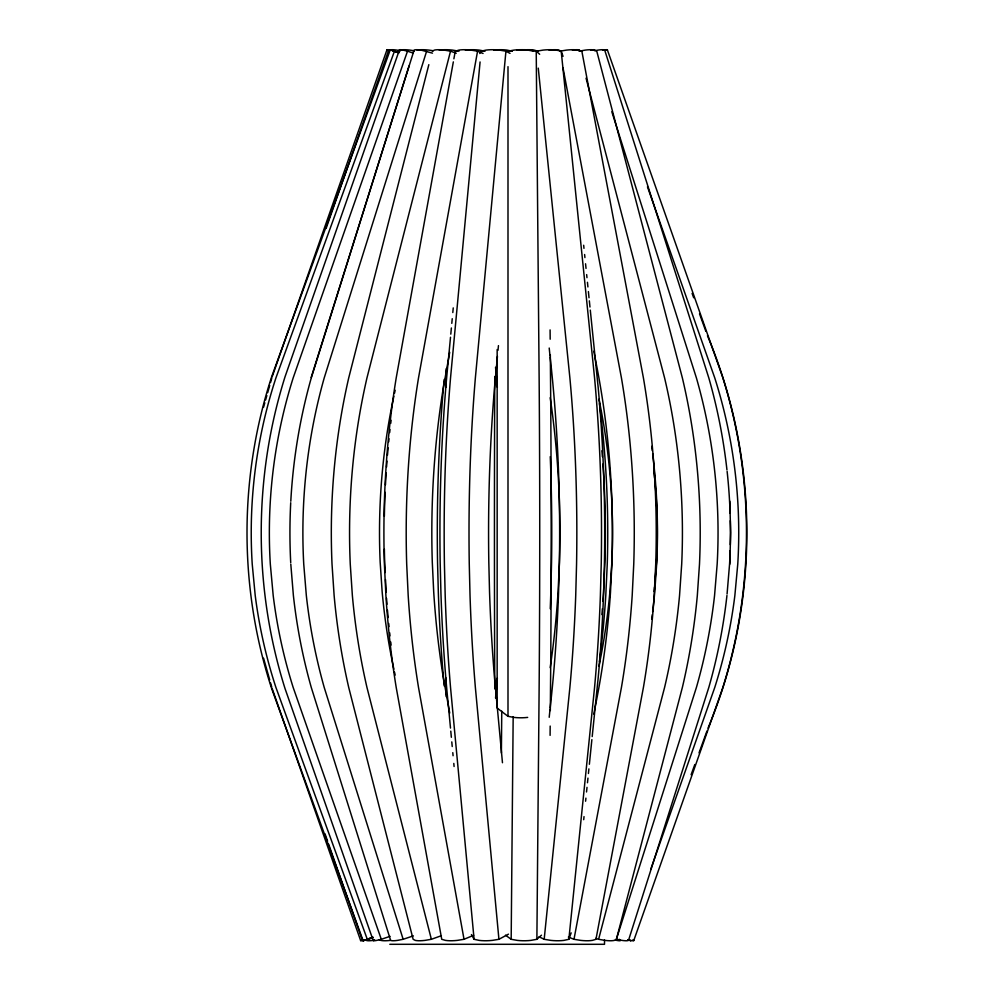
<?xml version="1.0" encoding="UTF-8"?>
<svg xmlns="http://www.w3.org/2000/svg" width="994" height="994" viewBox="0 0 994 994"><rect width="100%" height="100%" fill="white"/><g stroke="black" fill="none" stroke-linecap="round" stroke-linejoin="round"><path stroke-width="1.49" d="M446.082 387.325L446.157 368.699M501.386 752.98L501.759 711.17M541.481 935.18L536.884 939.293L530.933 940.386A21.458 7.318 0.5 0 1 517.29 940.386L511.177 939.293L513.165 716.811M536.884 939.293L539.133 687.45A497.435 12.201 -90 0 0 539.643 595.468L539.705 564.145A497.435 12.201 -90 0 0 539.133 377.919L536.226 51.179L530.274 50.085A21.458 7.318 -0.5 0 0 516.619 50.085M550.092 735.361L550.179 726.067M550.316 710.573L550.601 678.045A467.205 11.456 -90 0 0 551.086 591.654L551.148 562.231A467.205 11.456 -90 0 0 550.601 387.325L550.316 354.734M729.782 564.219L730.665 532.685L729.782 501.15M654.127 591.654L654.499 587.019M655.009 580.844L656.525 562.231A467.205 400.744 -90 0 0 655.145 483.991M727.074 593.977L729.571 564.145A497.435 435.782 90 0 0 730.155 550.664M495.559 698.061L497.348 678.045M450.506 337.239L448.617 357.293A473.243 122.013 90 0 0 440.18 562.604L440.914 592.412A473.243 122.013 -90 0 0 448.617 708.076L450.493 728.068M450.791 334.146L451.363 327.97M451.798 323.348L452.233 318.714M452.804 312.538L453.239 307.904M480.077 61.963L450.531 377.919A497.435 128.251 -90 0 0 444.417 564.145L445.188 595.468A497.435 128.251 -90 0 0 450.531 687.45L474.088 939.293L479.133 940.386A21.458 7.07 -5.3 0 0 492.328 940.386L498.926 939.293L508.481 934.149M479.779 53.527L481.084 51.179L486.141 50.085A21.458 7.07 5.3 0 1 499.336 50.085L505.934 51.179L475.368 377.919A497.435 128.251 -90 0 0 469.267 564.145L470.025 595.468A497.435 128.251 90 0 0 475.368 687.45L498.926 939.293M497.435 356.436L494.552 387.325A467.205 120.46 90 0 0 488.812 562.231L489.533 591.654A467.205 120.46 -90 0 0 494.552 678.045L502.467 762.721M498.019 350.261L498.454 345.626M549.21 717.295L549.993 709.604M571.165 932.857L568.854 939.293L563.909 940.386A21.458 7.02 5.8 0 1 550.813 940.386L544.178 939.293L569.885 687.45A497.435 140.005 -90 0 0 575.725 595.468L576.557 564.145A497.435 140.005 -90 0 0 569.885 377.919L538.263 68.126M568.854 939.293L594.561 687.45A497.435 140.005 90 0 0 600.388 595.468L601.233 564.145A497.435 140.005 -90 0 0 594.561 377.919L561.2 51.179L556.267 50.085A21.458 7.02 -5.8 0 0 543.159 50.085L536.524 51.179M583.702 819.69L584.025 816.608M585.59 801.214L585.913 798.132M586.535 791.969L587.007 787.36M587.479 782.738L587.951 778.116M588.423 773.506L588.895 768.884M589.367 764.262L591.877 739.635M592.2 736.554L598.164 678.045A467.205 131.494 -90 0 0 603.644 591.654L604.427 562.231A467.205 131.494 90 0 0 598.164 387.325L590.287 310.103M579.887 51.179L579.378 50.085A21.458 3.765 -17.3 0 0 572.358 50.085M453.339 61.864L396.208 377.919A497.435 247.841 -90 0 0 384.405 564.145L385.896 595.468A497.435 247.841 -90 0 0 396.208 687.45L441.734 939.293L445.461 940.386A21.458 6.349 -10.2 0 0 457.302 940.386L464.024 939.293L473.641 935.292M453.885 58.808L455.277 51.179L458.992 50.085A21.458 6.349 10.2 0 1 470.833 50.085L477.567 51.179L483.059 53.465M477.567 51.179L418.511 377.919A497.435 247.841 -90 0 0 406.695 564.145L408.186 595.468A497.435 247.841 90 0 0 418.511 687.45L464.024 939.293M449.71 352.298L443.386 387.325A467.205 232.782 -90 0 0 432.291 562.231L433.695 591.654A467.205 232.782 -90 0 0 443.386 678.045L449.71 713.033M593.791 714.139L594.648 709.592M559.883 51.179L566.592 50.085A21.458 6.25 -10.7 0 1 578.259 50.085L581.85 51.179L643.416 377.919A497.435 258.341 90 0 1 655.717 564.145L654.176 595.468A497.435 258.341 -90 0 1 643.416 687.45L595.965 939.293L592.374 940.386A21.458 6.25 10.7 0 1 580.707 940.386L573.985 939.293L621.436 687.45A497.435 258.341 90 0 0 632.196 595.468L633.75 564.145A497.435 258.341 -90 0 0 621.436 377.919L563.026 67.89M428.836 64.66L348.72 377.919A497.435 350.658 90 0 0 332.021 564.145L334.121 595.468A497.435 350.658 -90 0 0 348.72 687.45L413.131 939.293L415.281 940.386A21.458 5.194 -14.3 0 0 424.96 940.386L431.371 939.293L441.398 935.689M432.291 51.179L434.44 50.085A21.458 5.194 14.3 0 1 444.119 50.085L450.518 51.179L366.96 377.919A497.435 350.658 90 0 0 350.261 564.145L352.361 595.468A497.435 350.658 90 0 0 366.96 687.45L431.371 939.293M611.832 111.788L696.409 377.919A497.435 435.782 -90 0 1 717.171 564.145L714.562 595.468A497.435 435.782 -90 0 1 696.409 687.45L616.367 939.293L614.404 940.386A21.458 5.069 14.7 0 1 604.961 940.386L598.612 939.293L664.588 687.45A497.435 359.207 90 0 0 679.548 595.468L681.698 564.145A497.435 359.207 -90 0 0 664.588 377.919L586.05 78.153M263.572 407.155L264.802 402.818M265.622 399.911L266.852 395.562M267.672 392.667L269.722 385.423M270.542 382.516L271.772 378.18M311.159 377.521L414.113 50.085A21.458 3.69 17.4 0 1 420.996 50.085L432.477 53.142M409.056 65.964L311.271 377.919A497.435 429.768 -90 0 0 290.795 501.224M426.637 51.179L324.218 377.919A497.435 429.768 -90 0 0 303.742 564.145L306.326 595.468A497.435 429.768 90 0 0 324.218 687.45L403.154 939.293L413.38 935.863M272.182 376.726L386.939 49.874M326.094 228.458L388.343 51.179L386.939 50.085A21.458 1.839 19.3 0 1 390.381 50.085M399.439 49.874L285.054 376.726C253.284 477.518 253.284 587.852 285.054 688.643L373.235 940.597M413.342 53.142L407.515 51.179L293.168 377.919A497.435 479.816 90 0 0 270.318 564.145L273.188 595.468A497.435 479.816 -90 0 0 293.168 687.45L381.298 939.293L390.046 936.348M650.821 869.017L714.761 687.45A497.435 482.898 -90 0 0 734.864 595.468L737.759 564.145A497.435 482.898 -90 0 0 714.761 377.919L647.467 186.835M633.75 940.597L722.489 688.643C754.458 587.889 754.458 477.48 722.489 376.726L607.371 49.874M398.731 52.719L390.319 49.7L271.735 376.564C238.771 477.232 238.771 588.137 271.735 688.805L363.145 940.771L372.974 937.23M394.456 51.179L275.922 377.919A497.435 497.422 -90 0 0 252.227 564.145L255.209 595.468A497.435 497.422 -90 0 0 275.922 687.45L367.283 939.293M691.103 774.736L694.806 764.535M699.03 752.88L706.958 731.037M708.014 728.13C760.062 603.917 759.689 459.8 707.455 335.711M607.073 50.371L607.346 50.085A21.458 1.752 -19.4 0 0 604.066 50.085M398.109 51.179L400.184 50.085A21.458 5.132 14.5 0 1 409.752 50.085L413.951 50.731M373.856 939.74L373.197 940.386A21.458 1.926 -19.3 0 0 376.801 940.386L381.298 939.293M413.33 51.179L414.324 50.731M363.145 940.771L372.787 937.23M602.786 50.085L603.706 49.7L602.538 50.085M372.887 937.839L364.09 940.386A21.458 1.839 -19.3 0 1 360.648 940.386L362.052 939.293L328.629 844.13M507.996 51.179L514.022 50.085A21.458 7.318 0 0 1 527.677 50.085L533.703 51.179M510.518 51.179L512.419 50.731M403.154 939.293L397.513 940.386A21.458 3.69 -17.4 0 1 390.642 940.386L311.271 687.45A497.435 429.768 -90 0 1 293.379 595.468L290.795 564.145M578.993 51.179L585.342 50.085A21.458 5.069 -14.7 0 1 594.785 50.085L596.773 51.179L682.369 377.919A497.435 359.207 -90 0 1 699.49 564.145L697.328 595.468A497.435 359.207 -90 0 1 682.369 687.45L616.392 939.293L621.921 940.386A21.458 3.529 17.6 0 0 628.506 940.386L708.809 687.45A497.435 435.782 -90 0 0 726.949 595.468M594.524 50.731L598.115 50.085A21.458 3.529 -17.6 0 1 604.7 50.085L708.809 377.919A497.435 435.782 90 0 1 726.949 469.901M374.775 940.1L373.023 940.386A21.458 3.603 -17.5 0 1 366.301 940.386L365.817 939.74M389.81 944.3L604.514 944.3L604.514 939.889M433.235 50.731L428.737 50.085A21.458 6.299 10.5 0 0 416.983 50.085M400.284 50.731L396.668 50.085A21.458 3.603 17.5 0 0 389.934 50.085M458.979 51.179L452.357 50.085A21.458 7.045 5.6 0 0 439.211 50.085M615.373 940.1L616.727 940.386A21.458 2.013 19.2 0 0 620.48 940.386L619.25 939.293M485.072 51.179L479.009 50.085A21.458 7.318 0.3 0 0 465.354 50.085M497.162 349.54L497.162 708.076L507.996 716.314L514.022 717.419A21.458 7.318 0 0 0 527.677 717.407M391.698 50.371L399.19 52.632M627.686 939.74L630.444 940.386A21.458 1.752 19.4 0 0 633.712 940.386L632.967 939.74M407.515 51.179L403.017 50.085A21.458 1.926 19.3 0 0 399.414 50.085L400.06 50.731M511.985 51.179L506.878 50.085A21.458 7.095 -5.1 0 0 493.645 50.085M595.791 938.324L598.612 939.293M627.823 939.74L630.879 940.771L628.22 939.74M450.518 51.179L456.258 53.241M398.544 52.719L390.319 49.7M568.369 937.094L573.985 939.293M537.891 51.179L534.101 50.085A21.458 6.386 -10 0 0 522.173 50.085M539.009 936.758L544.178 939.293M379.174 939.74L380.789 940.386A21.458 5.132 -14.5 0 0 390.356 940.386M505.934 51.179L510.021 53.378M505.486 935.168L511.177 939.293M561.051 51.179L558.827 50.085A21.458 5.256 -14.2 0 0 549.023 50.085M536.226 51.179L539.667 54.26M471.454 934.584L474.088 939.293M692.097 293.392L693.688 297.765M699.515 313.818L705.864 331.337M561.2 51.179L563.051 56.323M325.038 833.879L327.61 841.197M272.182 688.643L360.648 940.597M263.572 658.214L269.722 679.946M270.542 682.853L271.772 687.202M593.791 351.217L594.648 355.777M583.664 245.245L583.975 248.338M584.609 254.514L584.919 257.595M585.553 263.783L586.025 268.417M586.659 274.592L586.969 277.674M587.442 282.308L587.914 286.943M588.398 291.577L589.02 297.753M589.343 300.847L589.964 307.022M549.21 348.037L549.993 355.753M450.779 731.137L451.351 737.287M451.785 741.897L452.22 746.519M452.792 752.669L453.078 755.738M453.798 763.429L454.084 766.511M495.546 367.246L497.348 387.325M385.187 572.519L384.703 562.604A473.243 240.797 -90 0 1 384.367 549.148M385.523 579.614L386.144 592.412M550.092 329.909L550.179 339.215M446.082 678.045L446.157 696.632M507.996 66.66L507.996 716.314M393.873 396.221A467.205 329.349 90 0 0 380.168 562.231L382.143 591.654A467.205 329.349 -90 0 0 393.873 669.148M394.519 393.251A467.205 329.349 90 0 1 395.177 390.282M395.177 675.088A467.205 329.349 -90 0 1 394.519 672.118M290.72 562.641A497.435 429.768 -90 0 1 290.72 502.728M391.114 645.081A473.243 240.797 90 0 1 390.741 642.012M390.021 635.874A473.243 240.797 90 0 1 389.673 632.793M389.014 626.618A473.243 240.797 90 0 1 388.704 623.524M388.132 617.572A473.243 240.797 90 0 1 387.474 610.192M386.989 604.277A473.243 240.797 90 0 1 386.554 598.351M384.367 516.221A473.243 240.797 -90 0 1 385.1 492.303M385.461 484.848A473.243 240.797 -90 0 1 386.144 472.958M386.554 467.018A473.243 240.797 -90 0 1 386.989 461.092M387.474 455.177A473.243 240.797 -90 0 1 388.132 447.797M388.704 441.845A473.243 240.797 -90 0 1 389.014 438.752M389.673 432.576A473.243 240.797 -90 0 1 390.021 429.495M390.741 423.357A473.243 240.797 -90 0 1 391.114 420.288M444.181 685.897A473.243 127.617 -90 0 1 438.329 592.412L437.559 562.604A473.243 127.617 -90 0 1 444.181 379.472M494.763 688.879A473.243 5.802 -90 0 1 494.49 592.412L494.453 562.604A473.243 5.802 -90 0 1 494.763 376.49M550.254 608.713A473.243 116.397 -90 0 0 550.825 592.412L551.533 562.604A473.243 116.397 90 0 0 550.254 456.656M601.904 450.742A473.243 230.732 90 0 1 602.389 456.656M602.948 464.049A473.243 230.732 90 0 1 604.924 562.604L603.544 592.412A473.243 230.732 90 0 1 602.948 601.32M602.389 608.713A473.243 230.732 90 0 1 601.904 614.627M550.191 667.657A467.205 227.788 90 0 0 558.081 591.654L559.448 562.231A467.205 227.788 -90 0 0 550.191 397.712M599.407 403.552A497.435 242.536 -90 0 1 607.247 564.145L605.781 595.468A497.435 242.536 -90 0 1 599.407 661.818M598.96 666.166A467.205 325.262 -90 0 0 609.918 591.654L611.869 562.231A467.205 325.262 90 0 0 598.96 399.203M653.779 470.634A467.205 400.744 -90 0 1 654.586 478.114M590.598 50.085A21.458 2.013 -19.2 0 1 594.362 50.085M727.123 471.392A497.435 435.782 90 0 1 730.105 513.202M730.317 520.694A497.435 435.782 90 0 1 730.317 544.675M652.66 611.67A473.243 341.737 90 0 0 654.723 592.412L656.761 562.604A473.243 341.737 -90 0 0 652.66 453.699M652.288 614.627A473.243 341.737 90 0 1 651.716 619.038M651.716 446.331A473.243 341.737 -90 0 1 652.288 450.742M594.934 357.293A473.243 245.779 90 0 1 611.944 562.604L610.478 592.412A473.243 245.779 90 0 1 594.934 708.076M550.154 357.293A473.243 133.196 -90 0 1 559.373 562.604L558.566 592.412A473.243 133.196 -90 0 1 550.154 708.076"/></g></svg>
